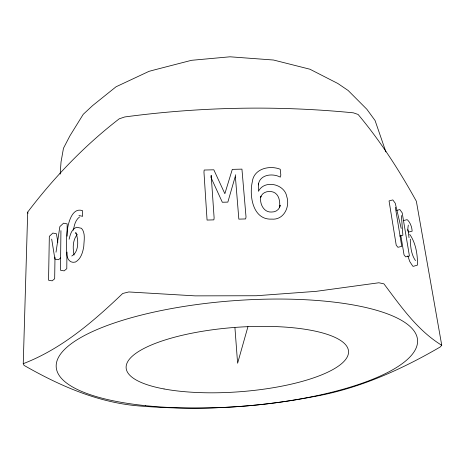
<?xml version="1.0" encoding="UTF-8"?>
<svg xmlns="http://www.w3.org/2000/svg" width="465" height="465" viewBox="0 0 465 465"><rect width="100%" height="100%" fill="white"/><g stroke="black" fill="none" stroke-linecap="round" stroke-linejoin="round"><path stroke-width="0.7" d="M66.931 252.077L66.791 268.683L64.147 270.88L60.473 270.229L60.938 230.652M67.07 236.191L67.175 223.915L63.571 223.165L59.846 226.612L56.015 252.199M54.992 257.122L54.678 278.756L52.167 280.837L48.552 280.226L49.331 236.348L52.882 233.058L56.434 233.767L57.852 242.259M23.25 363.676L27.691 212.11C54.08 177.241 84.566 145.528 119.238 118.813L124.76 116.953C200.537 106.822 277.291 105.334 353.383 112.832L358.102 114.46C380.562 141.232 399.493 170.713 416.361 201.264L441.75 345.297L440.128 347.029C400.882 369.89 358.817 388.641 313.852 396.604L309.411 397.418C252.821 408.026 194.992 410.653 137.64 405.829C96.982 402.213 59.102 385.427 24.041 365.38L23.25 363.676C61.717 348.907 93.296 321.571 122.702 293.479L128.776 291.956L195.166 295.868L256.25 295.746L316.159 291.34L378.865 282.767L383.916 283.842C400.795 306.278 417.349 330.365 441.75 345.297M60.171 174.119L61.031 161.977L63.467 148.259L69.936 135.803L83.252 114.297L92.651 105.567L116.076 86.763L149.027 71.337L155.763 69.535L191.528 60.305L229.995 56.8L273.536 60.026L309.905 69.215L337.828 83.485L348.146 90.489L366.868 109.281L375.075 120.528L385.892 151.898M73.447 230.216C74.173 225.403 75.406 219.962 79.579 216.934M235.395 176.828L238.841 219.131L245.625 218.934L246.026 216.998L241.94 169.132L232.302 169.365L224.851 193.702L213.824 169.806L204.17 170.033L203.961 172.131L207.065 220.061L213.859 219.864L214.121 217.928L211.197 175.352L210.959 177.432L222.328 202.252L227.85 202.101L235.738 174.747M258.325 184.779L258.621 183.419L258.47 191.301C264.387 179.391 284.557 183.907 286.748 196.509C290.224 206.722 283.871 220.207 271.793 219.114C252.925 220.114 249.135 196.195 252.257 182.024C253.687 168.685 269.444 164.97 280.221 169.248L280.837 175.055L280.296 177.124C272.612 172.992 259.563 174.41 258.337 184.838M260.574 197.439L260.882 196.102C259.232 203.193 263.492 212.755 271.793 212.017C275.803 212.174 279.68 209.401 280.186 205.298L279.622 207.268C280.174 201.729 279.233 194.178 273.176 192.028C268.421 190.511 261.911 191.987 260.691 197.52M69.105 239.237C70.169 234.744 71.686 228.763 76.673 227.257L81.491 228.292C85.682 233.064 83.979 240.428 83.793 246.252C82.857 252.14 81.032 258.988 75.4 262.057C69.343 263.672 66.565 257.848 66.78 252.774C66.164 244.375 66.361 235.883 67.727 227.559C69.018 220.619 73.022 207.117 82.619 210.726L82.619 216.318L78.934 215.528M247.95 326.663L237.609 363.246L234.941 327.831M408.305 225.066L407.84 228.53L409.037 237.725M410.525 239.155L410.281 239.475C410.467 246.462 411.217 254.396 415.292 260.307L415.646 260.388M77.347 234.476C72.592 239.917 72.668 248.322 74.075 255M60.619 257.935L58.526 259.743L54.911 259.075L51.691 239.12M396.761 210.372L399.842 209.581L402.178 212.801L409.427 255.988L405.66 256.878L404.039 254.867L400.871 235.674M403.248 220.631L406.869 219.724L407.625 219.98C410.49 222.985 411.874 227.089 412.164 231.175L408.584 232.058L407.497 229.623M399.737 236.04L402.882 235.267L401.4 215.539M409.398 234.802L409.979 234.709C415.861 243.317 417.686 254.837 417.477 265.091L413.368 266.329L412.728 266.102L409.758 261.504L407.817 255.86M71.779 256.006C79.021 252.047 78.608 239.824 75.987 233.128L75.301 232.907L76.533 233.157M27.691 212.11L28.045 213.313M401.214 228.466L395.267 203.281L392.82 199.915L389.048 200.909L396.215 245.183L397.918 247.293L401.772 246.363L395.337 207.28M145.661 405.683A181.176 52.964 -4.3 0 0 417.587 341.45A181.176 52.964 -4.3 0 0 147.388 313.596A181.176 52.964 -4.3 0 0 145.661 405.683M164.046 388.955A111.501 32.254 -4.3 0 0 346.419 358.364A111.501 32.254 -4.3 0 0 201.525 331.435A111.501 32.254 -4.3 0 0 164.046 388.955"/></g></svg>
